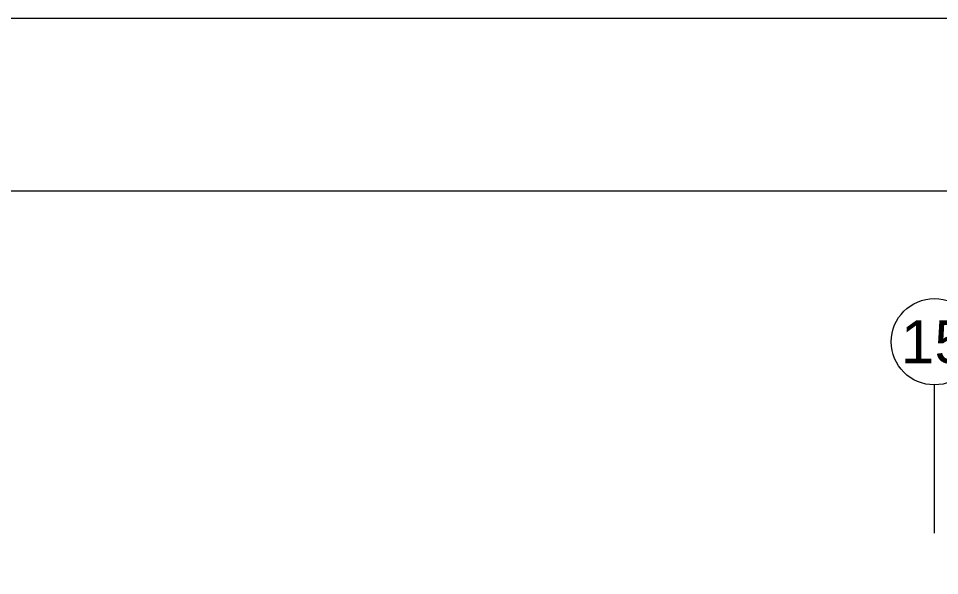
# Model space of a CAD drawing. Extents: x -1457 to 23780, y -2071 to 4205.
# Drawn here: x 1497.9 to 1924.9, y 3946.5 to 4205 of the extents above; entities that cross this region are included whole.
import ezdxf
from ezdxf.enums import TextEntityAlignment as Align

# ---------------------------------------------------------------- set-up
doc = ezdxf.new("R2010")
doc.units = 0
doc.header["$MEASUREMENT"] = 0
doc.layers.get('0').update_dxf_attribs({"color": 9, "lineweight": 9})
doc.layers.add('40A', color=9, linetype='Continuous', lineweight=9)
doc.layers.add('M-TEFRIS2-015', color=129, linetype='Continuous', lineweight=9)
doc.styles.add('Arial', font='arial.ttf', dxfattribs={"height": 2.5})

# ---------------------------------------------------------------- blocks, each defined once
blk = doc.blocks.new('0_aks')
at = {"linetype": 'Continuous'}
blk.add_circle((0, 0), 2, dxfattribs=at)
at = {"style": 'Arial'}
blk.add_attdef('AKS', text='', height=2, dxfattribs=at).set_placement((0, 0), align=Align.MIDDLE_CENTER)

msp = doc.modelspace()

# ---------------------------------------------------------------- linework, layer by layer
at = {"layer": '40A'}
for points in [[(5945, 4205), (0, 4205), (0, 0), (5945, 0)], [(5405.06, 80), (80, 80), (80, 4125), (5405.06, 4125)]]:
    msp.add_lwpolyline(points, close=True, dxfattribs=at)
at = {"layer": 'M-TEFRIS2-015'}
msp.add_lwpolyline([(1922.5, 3966.21), (1922.5, 4035)], dxfattribs=at)

# ---------------------------------------------------------------- block references
at = {"layer": 'M-TEFRIS2-015', "xscale": 10, "yscale": 10, "zscale": 10}
msp.add_blockref('0_aks', (1922.5, 4055), dxfattribs=at).add_auto_attribs({'AKS': '15'})

doc.saveas('drawing.dxf')
